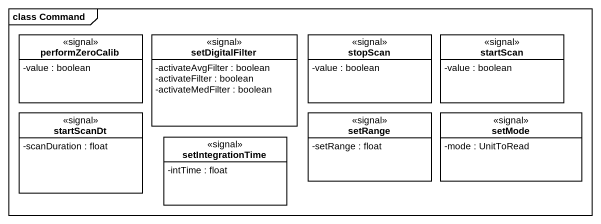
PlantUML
@startuml
mainframe class Command
hide circle
hide empty members
skinparam classAttributeIconSize 0
class performZeroCalib <<signal>> {
  -value : boolean
}
class setDigitalFilter <<signal>> {
  -activateAvgFilter : boolean
  -activateFilter : boolean
  -activateMedFilter : boolean
}
class stopScan <<signal>> {
  -value : boolean
}
class startScan <<signal>> {
  -value : boolean
}
class startScanDt <<signal>> {
  -scanDuration : float
}
class setRange <<signal>> {
  -setRange : float
}
class setMode <<signal>> {
  -mode : UnitToRead
}
class setIntegrationTime <<signal>> {
  -intTime : float
}
@enduml
